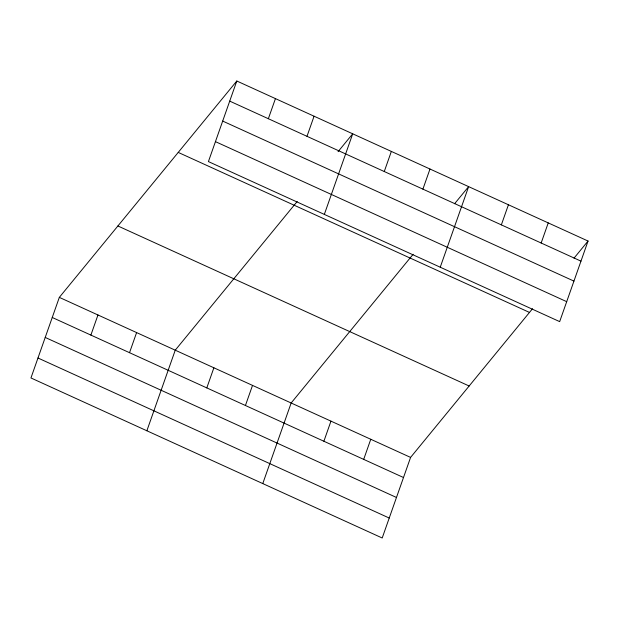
<?xml version="1.0" encoding="UTF-8"?>
<svg xmlns="http://www.w3.org/2000/svg" width="619" height="619" viewBox="0 0 619 619"><rect width="100%" height="100%" fill="white"/><g stroke="black" fill="none" stroke-linecap="round" stroke-linejoin="round"><path stroke-width="0.93" d="M236.798 81.004L208.417 161.59L559.669 321.625L588.05 241.039L236.798 81.004L59.331 297.375L30.95 377.961L382.202 537.996L410.583 457.41L532.533 308.719M90.885 335.088L97.964 314.978M129.526 352.691L136.606 332.581M146.865 430.778L175.247 350.184L297.197 201.5M268.352 118.716L275.44 98.607M206.8 387.896L213.88 367.787M306.993 136.319L314.073 116.21M245.434 405.499L252.521 385.389M324.333 214.406L352.714 133.812L338.067 151.663M262.773 483.586L291.154 402.992L413.113 254.308M384.267 171.525L391.347 151.415M323.884 441.246L330.964 421.129M422.909 189.135L429.988 169.018M363.693 459.383L370.773 439.266M440.241 267.215L468.622 186.629L454.594 203.728M501.351 224.875L508.431 204.765M541.161 243.012L548.241 222.902M574.022 258.146L588.05 241.039M229.719 101.114L580.97 261.148M222.685 121.069L573.937 281.103M215.443 141.635L566.695 301.67M178.233 152.406L529.485 312.44M117.896 225.974L469.148 386.001M59.331 297.375L410.583 457.41M52.251 317.485L403.503 477.52M45.218 337.44L396.469 497.475M37.976 358.006L389.227 518.041"/></g></svg>
